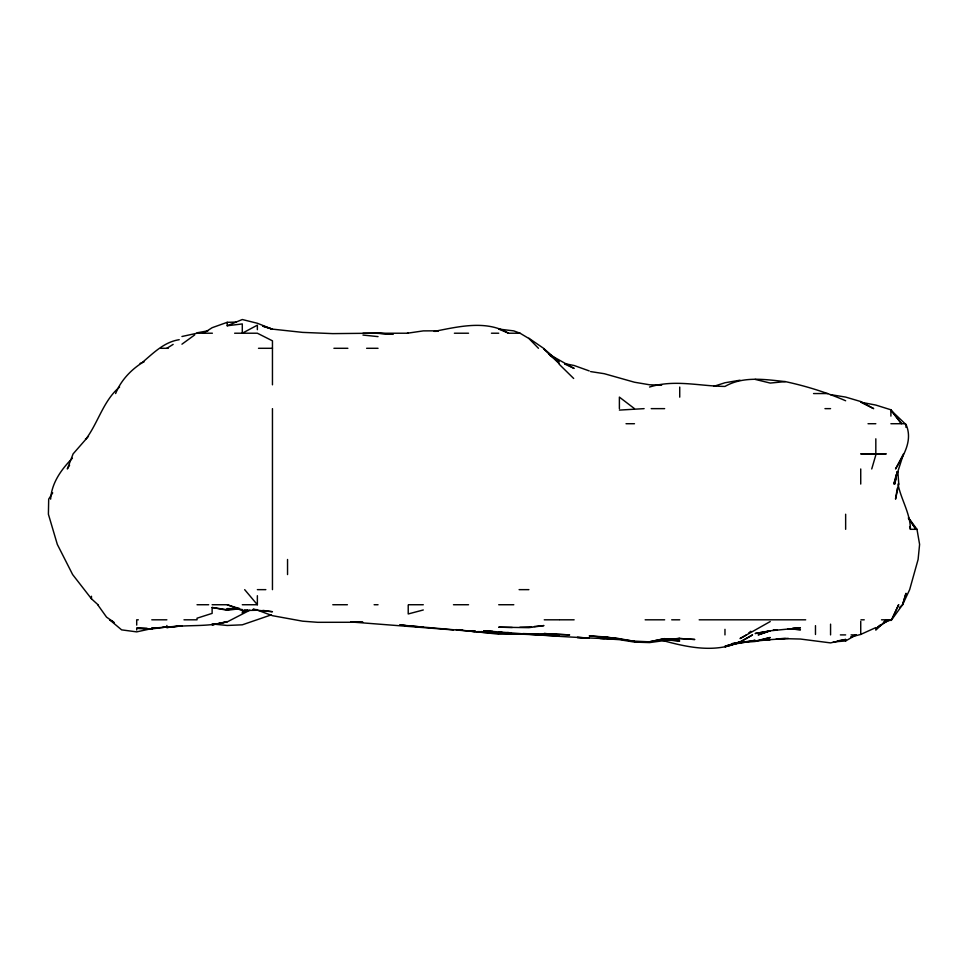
<?xml version="1.0" encoding="UTF-8"?>
<svg xmlns="http://www.w3.org/2000/svg" width="968" height="968" viewBox="0 0 968 968"><rect width="100%" height="100%" fill="white"/><g stroke="black" fill="none" stroke-linecap="round" stroke-linejoin="round"><path stroke-width="1.45" d="M897.312 488.174L895.533 499.149L898.776 484.06L897.868 471.719M50.639 499.149C51.594 482.959 61.383 469.311 72.418 458.203M896.32 474.465L893.851 484.06L903.507 453.895L895.545 468.972C903.531 455.553 913.163 440.476 905.987 424.407L904.535 423.718L890.899 423.718M871.732 468.972L875.822 454.972M899.393 607.589L902.575 604.734L905.987 593.287L902.6 604.734L891.625 619.81L898.631 604.734L891.625 619.81M115.628 393.553C120.54 381.15 130.148 370.623 141.219 363.387C152.69 353.804 163.689 342.055 179.213 339.695M902.575 604.734L909.654 589.645L918.1 559.48L919.6 544.391L916.986 529.314L908.529 517.819M69.587 465.209L67.324 468.972L73.096 453.895L88.463 436.302M52.708 492.857L48.69 499.149L48.4 514.226L57.318 544.391L72.636 574.568L91.452 598.793L97.986 604.734M119.608 387.019C103.455 400.607 98.385 422.205 86.128 438.806L85.487 438.806M748.651 633.084L750.817 631.257M878.012 626.756L880.19 625.025M883.481 622.424L886.761 619.81L875.822 630.107L875.822 627.591L860.734 634.427L851.32 636.896M181.948 344.184L194.713 334.904M877.044 627.7L889.241 619.81M203.534 333.222L212.125 327.704L227.202 322.32L236.252 322.09M166.871 348.298L173.151 344.378M249.829 610.215L227.202 621.904L212.125 624.88L227.202 621.589C207.636 627.506 186.921 624.215 166.871 627.566L166.871 625.51M833.315 641.929L845.645 640.961L856.148 634.899L851.078 634.899M746.485 634.899L740.06 638.565L770.225 621.541M247.312 610.469L242.29 613.059L247.312 610.566M247.772 610.046L242.29 612.587L247.772 610.445M227.202 322.32L227.202 325.756L242.29 319.525L257.367 323.264L272.456 329.277L262.86 326.18M845.645 400.764C826.261 392.33 805.969 386.038 785.314 381.61C765.252 379.516 743.364 375.886 724.971 386.426C699.537 386.171 674.563 379.214 649.552 387.031M884.05 622.569L890.899 619.895L890.899 620.512M271.173 614.91L242.29 624.82L227.202 625.473L212.125 623.961M850.896 636.896L856.148 634.899M140.106 363.387L144.002 361.959M770.225 630.749L758.15 634.899L770.225 630.797L800.403 627.833L792.852 628.159M714.009 386.268L724.971 382.759L740.06 380.206M245.025 610.167L242.29 610.941L246.404 610.227M423.294 609.973L408.218 613.954L408.218 605.036M434.184 331.407C458.312 326.748 486.069 319.706 508.563 333.222L520.058 333.222L528.891 338.498L538.474 348.298M113.244 621.843L109.65 619.81L121.617 629.865L136.706 631.874L155.896 627.7M845.645 640.961L845.645 639.461L830.568 642.897L800.403 639.037L785.314 638.674L762.687 640.114M181.948 336.501L197.036 333.222L212.391 333.222M435.576 331.431L438.383 330.826L423.294 330.887L407.359 333.222M733.2 643.768L740.06 642.365L724.971 646.769L740.06 641.869L752.547 634.899L740.06 642.183L724.971 646.237L740.06 641.869C715.074 653.388 687.147 647.302 661.906 640.271M197.036 332.798L208.011 330.814M837.417 640.925L845.645 639.461M151.782 628.583L155.896 627.857M229.948 609.295L227.202 609.755L212.125 607.481L212.125 613.385L197.036 618.201L197.036 619.81L183.981 619.81M730.465 644.615L740.06 643.127L732.522 643.538L740.06 643.212L755.149 640.308L740.06 642.619L755.149 641.494L770.225 637.501L755.149 641.143L770.225 639.594L762.687 640.005M136.706 630.059L136.706 628.293L151.782 628.898L166.871 626.974L162.757 627.325M227.202 325.756L242.29 323.929L242.29 333.222L257.367 325.163L257.367 329.689M212.125 607.481L227.202 610.264L239.544 608.763M166.871 627.566L181.948 625.872L151.782 628.244L151.782 628.898M785.314 381.61L770.225 383.062L755.149 379.383M619.387 410.093L644.107 408.641M531.626 626.732L519.84 627.3M534.372 626.477L543.968 625.582L528.891 627.663L498.714 627.191L512.29 627.482M151.782 628.244L157.276 627.784M788.327 638.372L776.263 638.904L785.314 638.469M375.826 333.222L393.129 334.323L378.04 333.173L332.786 333.621L302.621 332.387L272.456 329.132L262.86 326.131M227.202 610.264L227.202 608.654L239.265 608.473M875.822 453.75L860.734 453.895L886.228 453.895L875.822 453.75L875.822 438.806M362.964 333.27L408.218 333.222M234.631 333.222L257.367 333.222L272.456 340.833L272.456 384.816M454.379 333.222L468.548 333.222M491.441 333.222L498.714 333.222M160.99 348.298L168.202 348.298M258.504 348.298L272.456 348.298M333.912 348.298L347.875 348.298M366.618 348.298L378.04 348.298M813.543 393.553L827.592 393.553M651.21 408.641L664.641 408.641M824.966 408.641L830.568 408.641M626.03 423.718L634.476 423.718M868.03 423.718L875.822 423.718M898.776 484.06L897.977 484.06C901.039 499.573 910.307 513.197 910.428 529.314L916.986 529.314M257.367 589.645L265.837 589.645M519.102 589.645L528.891 589.645M197.036 604.734L208.677 604.734M212.125 604.734L227.202 604.734L239.544 608.642M242.29 604.734L257.367 604.734L257.367 595.707M332.786 604.734L347.403 604.734M374.12 604.734L378.04 604.734M408.569 604.734L423.294 604.734M453.472 604.734L468.548 604.734M498.714 604.734L513.802 604.734M138.315 619.81L136.706 619.81L136.706 625.11M151.782 619.81L166.871 619.81M544.258 619.81L559.056 619.81M559.661 619.81L574.133 619.81M645.16 619.81L664.641 619.81M671.695 619.81L679.73 619.81M699.174 619.81L805.678 619.81M860.963 619.81L864.242 619.81M881.521 619.81L890.899 619.81M840.369 634.899L845.645 634.899M252.842 609.61L257.367 609.646M614.861 638.844C571.023 637.827 527.318 634.161 483.637 630.737L492.688 631.342M501.739 632.043L498.714 631.947L501.46 632.152M522.853 633.568L537.93 634.052M604.31 638.565L599.785 638.396L619.387 639.666L634.476 642.099L649.552 642.595L679.73 638.493L694.806 639.497L679.73 638.517L664.641 639.364L679.73 638.493L664.641 639.848L679.73 640.949L664.641 639.521M661.628 385.216L649.552 384.768L634.476 382.227L604.31 373.709L590.589 371.579M353.913 621.94L362.964 622.267L317.71 622.315L302.621 621.178L272.456 615.684L257.367 610.13L252.842 609.937M610.336 638.408L614.861 638.577M479.112 631.656L487.751 632.285M477.599 631.596L486.65 632.043M227.202 608.654L242.29 609.513M559.056 635.903L483.637 632.394L408.218 625.776M498.714 632.649L501.739 632.818M459.498 629.684L462.51 629.865M604.31 636.884L589.222 635.879L619.387 638.674L634.476 641.324L604.31 636.884L619.387 638.723M506.942 632.552L511.056 632.854L508.321 632.576M453.472 629.938L350.622 621.94M423.294 627.179L399.99 624.929M498.714 631.741L501.46 631.971M545.468 633.604L558.947 634.899L543.968 633.532L569.644 634.899L543.968 633.737L498.714 634.185L456.206 629.648M487.751 632.31L480.89 631.572M362.964 335.061L378.04 336.61M472.662 630.688L475.409 630.979M399.99 624.832L405.471 625.461M253.253 609.441L257.367 609.997L253.253 609.247M262.86 610.397L272.456 611.716L257.367 610.264L242.29 610.542L227.202 604.734M830.568 394.629L845.645 397.086L860.734 401.551L873.68 408.641L860.734 402.192L875.822 405.072L890.899 409.791L901.498 423.718L890.899 410.202L905.056 423.718M564.695 363.653L574.133 365.505L589.222 370.913M520.058 333.222L513.802 330.887L498.714 329.072L508.563 333.222M564.695 364.016L574.133 368.433L549.001 354.288M114.248 622.521L106.54 617.124L97.707 604.734M528.891 338.243L543.544 348.298L559.056 363.387L543.968 348.94L559.056 361.681L555.571 359.261M549.776 355.244L553.248 357.652M634.476 408.641L619.387 397.11L619.387 408.641M559.056 364.113L573.673 378.476M244.674 589.645L257.367 604.734M909.617 526.568L910.428 529.314M905.987 424.407L905.987 427.36M890.899 409.791L890.899 416.107M860.734 468.972L860.734 484.06M860.734 621.323L860.734 634.427M845.645 514.226L845.645 529.314M830.568 624.154L830.568 634.899M815.48 625.655L815.48 634.476M724.971 629.333L724.971 634.899M679.73 387.067L679.73 397.158M287.544 559.48L287.544 574.568M272.456 408.641L272.456 589.645M91.452 596.252L91.452 598.793M897.142 471.719L894.807 484.06L897.203 471.719M664.641 638.626L649.552 641.784L634.476 641.421L649.552 641.784L664.641 638.626M770.225 630.797L755.149 633.52L770.225 630.942M777.086 629.708L772.972 630.337L777.086 629.72M501.739 633.132L498.714 633.108L501.739 633.181M147.257 628.498L136.706 628.293L147.257 628.51M537.93 634.149L528.891 633.907L537.93 634.161M474.586 631.438L468.548 631.148L474.586 631.451M589.222 638.033L577.158 637.44L589.222 638.045M552.389 634.754L548.178 634.548L552.389 634.754M800.403 629.72L788.061 628.716L800.403 629.72M498.714 633.411L490.486 632.588L498.714 633.411M915.934 529.314L908.468 518.11L915.934 529.314"/></g></svg>
